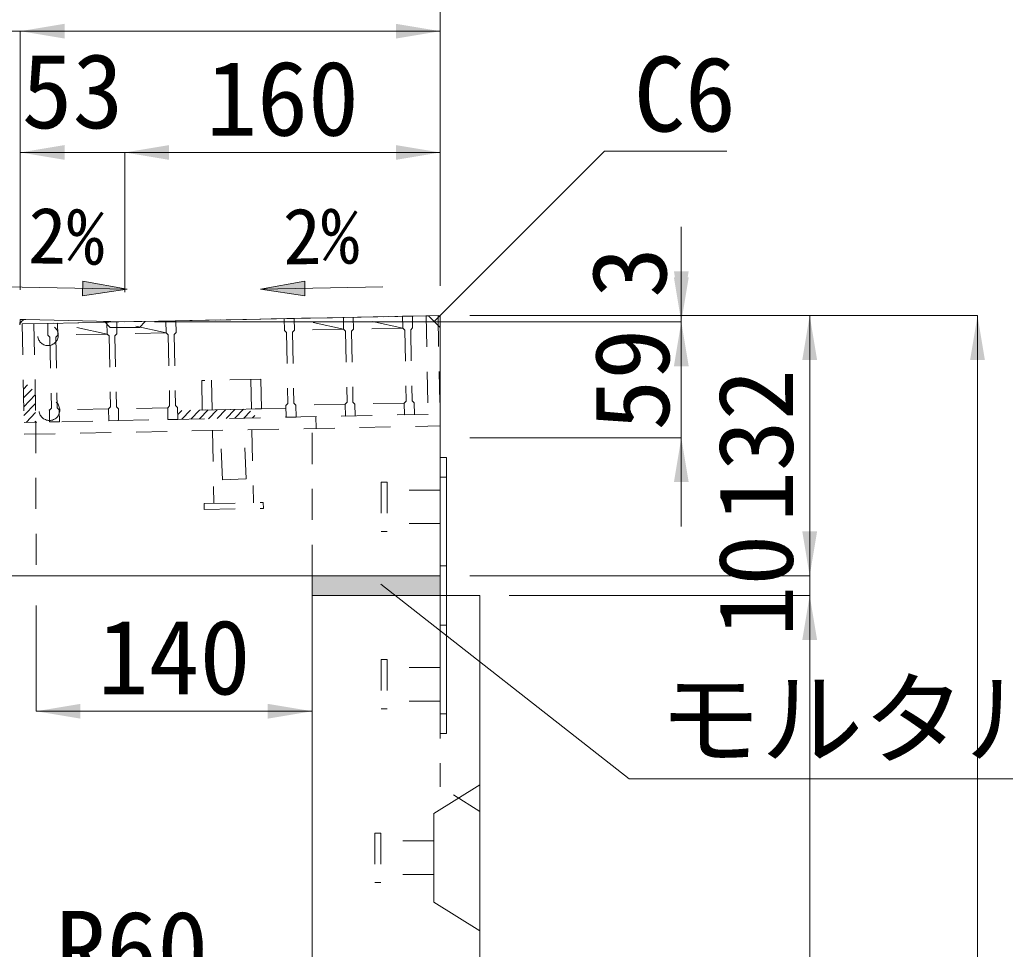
# Model space of a CAD drawing. Units: millimetres at full size; some dimension numbers follow another scale. Extents: x -3301 to 90699, y 107523 to 139162.
# Drawn here: x 14654 to 15153.9, y 119423.2 to 119894.7 of the extents above; entities that cross this region are included whole.
import ezdxf
from ezdxf.enums import TextEntityAlignment as Align

# ---------------------------------------------------------------- set-up
doc = ezdxf.new("R2010")
doc.units = ezdxf.units.MM
doc.header["$LTSCALE"] = 21
doc.header["$PDMODE"] = 32
doc.header["$PDSIZE"] = 10.5
doc.linetypes.add('USER1', pattern=[1.35, 0.75, -0.6])
for name, color, linetype, lineweight in [('0_2', 7, 'USER1', 9), ('寸法線', 7, 'Continuous', 9), ('引出線', 4, 'Continuous', 9), ('本体', 2, 'Continuous', 9), ('補助線', 8, 'Continuous', 13), ('ｲﾝｻｰﾄ', 3, 'USER1', 5), ('ｸﾞﾚｰﾁﾝｸﾞ', 7, 'USER1', 9)]:
    doc.layers.add(name, color=color, linetype=linetype, lineweight=lineweight)
doc.layers.add('ﾊｯﾁﾝｸﾞ', color=8, linetype='Continuous')
doc.styles.add('ＭＳ ゴシック', font='')
doc.styles.get('ＭＳ ゴシック').set_extended_font_data('MS Gothic')

# ---------------------------------------------------------------- blocks, each defined once
blk = doc.blocks.new('filled_arrow')
at = {"color": 0, "linetype": 'Continuous', "lineweight": -2}
blk.add_solid([(7.5, 1.25), (0, 0), (7.5, -1.25)], dxfattribs=at)

msp = doc.modelspace()

# ---------------------------------------------------------------- hatches: boundary and pattern name
at = {"layer": '引出線'}
for points in [[(14686.08, 119762.14), (14685.93, 119754.64), (14708.5, 119757.94)], [(14798.53, 119762.14), (14798.68, 119754.64), (14776.11, 119757.94)]]:
    msp.add_hatch(color=7, dxfattribs=at).paths.add_polyline_path(points)
at = {"layer": 'ｸﾞﾚｰﾁﾝｸﾞ'}
h = msp.add_hatch(dxfattribs=at)
h.set_pattern_fill('USER', color=256, style=0, pattern_type=2)
h.set_pattern_definition([(46.14576, (14131.14, 119362.86), (-2.28951, 2.19972), [75, -60])])
h.paths.add_polyline_path([(14655.2, 119740.4), (14661.2, 119740.52), (14662.2, 119690.53), (14656.2, 119690.41)])
h = msp.add_hatch(dxfattribs=at)
h.set_pattern_fill('USER', color=256, style=0, pattern_type=2)
h.set_pattern_definition([(46.14576, (14228.12, 119364.8), (-2.28951, 2.19972), [75, -60])])
h.paths.add_polyline_path([(14734.19, 119691.97), (14734.1, 119696.47), (14769.59, 119697.18), (14784.59, 119697.48), (14789.09, 119697.57), (14789.18, 119693.07), (14769.68, 119692.68)])
at = {"layer": 'ﾊｯﾁﾝｸﾞ'}
msp.add_hatch(color=256, dxfattribs=at).paths.add_polyline_path([(14802.31, 119612.64), (14802.31, 119602.64), (14867.31, 119602.64), (14867.31, 119612.64)])

# ---------------------------------------------------------------- linework, layer by layer
at = {"layer": '0_2'}
for p, q in [((14870.51, 119662.64), (14867.31, 119662.64)), ((14870.51, 119617.64), (14867.31, 119617.64)), ((14870.51, 119587.64), (14867.31, 119587.64)), ((14870.51, 119542.64), (14867.31, 119542.64))]:
    msp.add_line(p, q, dxfattribs=at)
at = {"layer": '0_2', "linetype": 'Continuous', "lineweight": 13}
msp.add_line((14802.31, 119602.64), (14802.31, 119612.64), dxfattribs=at)
at = {"layer": '0_2', "linetype": 'Continuous'}
msp.add_lwpolyline([(14867.31, 119532.64), (14867.31, 119672.64), (14870.51, 119672.64), (14870.51, 119532.64)], close=True, dxfattribs=at)
at = {"layer": '寸法線'}
for p, q in [((14867.31, 119759.64), (14867.31, 119970.73)), ((14602.31, 119888.85), (14699.32, 119888.85)), ((14654.32, 119757.64), (14654.32, 119888.85)), ((14654.32, 119888.85), (14867.31, 119888.85)), ((14654.32, 119757.64), (14654.32, 119888.85)), ((14867.31, 119759.64), (14867.31, 119888.85)), ((14654.32, 119827.34), (14752.3, 119827.34)), ((14654.32, 119757.64), (14654.32, 119827.34)), ((14707.3, 119756.44), (14707.3, 119827.34)), ((14707.3, 119827.34), (14867.31, 119827.34)), ((14707.3, 119756.44), (14707.3, 119827.34)), ((14867.31, 119759.64), (14867.31, 119827.34)), ((14989.54, 119696.44), (14989.54, 119789.64)), ((14989.54, 119637.64), (14989.54, 119786.44)), ((14882.31, 119744.64), (15054.67, 119744.64)), ((14882.31, 119744.64), (15139.77, 119744.64)), ((14882.31, 119744.64), (14989.54, 119744.64)), ((15054.67, 119744.64), (15054.67, 119612.64)), ((15139.77, 119744.64), (15139.77, 118952.64)), ((14722.3, 119741.44), (14989.54, 119741.44)), ((14722.3, 119741.44), (14989.54, 119741.44)), ((14882.31, 119682.64), (14989.54, 119682.64)), ((15054.67, 119557.64), (15054.67, 119657.64)), ((14882.31, 119612.64), (15054.67, 119612.64)), ((14882.31, 119612.64), (15054.67, 119612.64)), ((14902.31, 119602.64), (15054.67, 119602.64)), ((14902.31, 119602.64), (15054.67, 119602.64)), ((15054.67, 118952.64), (15054.67, 119602.64)), ((14662.31, 119597.64), (14662.31, 119543.95)), ((14802.31, 119597.64), (14802.31, 119543.95)), ((14662.31, 119543.95), (14802.31, 119543.95))]:
    msp.add_line(p, q, dxfattribs=at)
at = {"layer": '引出線', "color": 7}
for p, q in [((14646.4, 119759.18), (14708.5, 119757.94)), ((14838.22, 119759.18), (14776.11, 119757.94))]:
    msp.add_line(p, q, dxfattribs=at)
at = {"layer": '引出線'}
for points in [[(14864.31, 119741.72), (14950.55, 119827.96), (15012.66, 119827.96)], [(14837.22, 119608.32), (14963.15, 119509.64), (15178.97, 119509.64)]]:
    msp.add_lwpolyline(points, dxfattribs=at)
at = {"layer": '引出線', "color": 7, "lineweight": 13}
for points in [[(14686.08, 119762.14), (14685.93, 119754.64), (14708.5, 119757.94)], [(14798.53, 119762.14), (14798.68, 119754.64), (14776.11, 119757.94)]]:
    msp.add_lwpolyline(points, close=True, dxfattribs=at)
at = {"layer": '本体', "lineweight": 20}
for p, q in [((14657.05, 119742.58), (14707.3, 119741.44)), ((14707.3, 119741.44), (14861.31, 119744.52)), ((14867.31, 119738.64), (14861.31, 119744.52)), ((14867.31, 119738.64), (14867.31, 119612.64)), ((14867.31, 119612.64), (14437.31, 119612.64)), ((14802.31, 119602.64), (14802.31, 119389.35)), ((14887.31, 119602.64), (14802.31, 119602.64)), ((14887.31, 119602.64), (14887.31, 118952.64))]:
    msp.add_line(p, q, dxfattribs=at)
at = {"layer": '本体', "linetype": 'USER1'}
for p, q in [((14696.99, 119741.65), (14699.81, 119738.6)), ((14717.62, 119741.65), (14714.81, 119738.6)), ((14699.81, 119738.6), (14714.81, 119738.6)), ((14662.2, 119690.67), (14662.31, 119612.64)), ((14802.31, 119612.64), (14802.31, 119693.47)), ((14867.31, 119602.64), (14867.31, 119505.64)), ((14887.31, 119493.14), (14867.31, 119505.64))]:
    msp.add_line(p, q, dxfattribs=at)
at = {"layer": '本体'}
for p, q in [((14887.31, 119506.64), (14864.11, 119492.14)), ((14864.11, 119492.14), (14864.11, 119447.14)), ((14887.31, 119432.64), (14864.11, 119447.14))]:
    msp.add_line(p, q, dxfattribs=at)
at = {"layer": '本体', "lineweight": 20}
msp.add_arc((14656.99, 119739.58), 3, 88.7024, 173.3301, dxfattribs=at)
at = {"layer": '補助線', "lineweight": 20}
for p, q in [((14861.31, 119744.52), (14867.31, 119744.64)), ((14654.32, 119742.64), (14654.01, 119739.93)), ((14654.32, 119742.64), (14657.05, 119742.58))]:
    msp.add_line(p, q, dxfattribs=at)
at = {"layer": '補助線'}
msp.add_line((14867.31, 119738.64), (14867.31, 119744.64), dxfattribs=at)
at = {"layer": 'ｲﾝｻｰﾄ'}
for p, q in [((14840.31, 119660.14), (14837.31, 119660.14)), ((14837.31, 119660.14), (14837.31, 119635.14)), ((14840.31, 119660.14), (14840.31, 119635.14)), ((14867.31, 119656.14), (14840.31, 119656.14)), ((14867.31, 119656.14), (14867.31, 119639.14)), ((14840.31, 119635.14), (14837.31, 119635.14)), ((14867.31, 119639.14), (14840.31, 119639.14)), ((14837.3, 119570.14), (14837.3, 119545.14)), ((14840.31, 119570.14), (14837.3, 119570.14)), ((14840.31, 119570.14), (14840.31, 119545.14)), ((14867.31, 119566.14), (14840.31, 119566.14)), ((14840.31, 119545.14), (14837.3, 119545.14)), ((14867.31, 119549.14), (14840.31, 119549.14)), ((14834.1, 119482.14), (14834.1, 119457.14)), ((14837.1, 119482.14), (14834.1, 119482.14)), ((14837.1, 119482.14), (14837.1, 119457.14)), ((14864.11, 119478.14), (14837.1, 119478.14)), ((14864.11, 119461.14), (14837.1, 119461.14)), ((14837.1, 119457.14), (14834.1, 119457.14))]:
    msp.add_line(p, q, dxfattribs=at)
at = {"layer": 'ｸﾞﾚｰﾁﾝｸﾞ'}
for p, q in [((14655.2, 119740.4), (14866.16, 119744.62)), ((14866.16, 119744.62), (14867.28, 119688.63)), ((14655.2, 119740.4), (14656.32, 119684.41)), ((14661.2, 119740.52), (14662.2, 119690.53)), ((14668.2, 119740.66), (14853.16, 119744.36)), ((14673.2, 119740.76), (14668.2, 119740.66)), ((14673.2, 119740.76), (14668.2, 119740.66)), ((14673.2, 119740.76), (14668.2, 119740.66)), ((14668.32, 119734.66), (14668.2, 119740.66)), ((14668.2, 119740.66), (14668.32, 119734.66)), ((14668.2, 119740.66), (14668.32, 119734.66)), ((14668.2, 119740.66), (14668.32, 119734.66)), ((14668.2, 119740.66), (14668.32, 119734.66)), ((14668.2, 119740.66), (14668.32, 119734.66)), ((14668.2, 119740.66), (14668.32, 119734.66)), ((14698.32, 119735.26), (14673.2, 119740.76)), ((14673.2, 119740.76), (14673.32, 119734.76)), ((14673.2, 119740.76), (14673.32, 119734.76)), ((14673.2, 119740.76), (14673.32, 119734.76)), ((14703.19, 119741.36), (14698.2, 119741.26)), ((14703.19, 119741.36), (14698.2, 119741.26)), ((14703.19, 119741.36), (14698.2, 119741.26)), ((14698.2, 119741.26), (14698.32, 119735.26)), ((14698.2, 119741.26), (14698.32, 119735.26)), ((14698.2, 119741.26), (14698.32, 119735.26)), ((14728.31, 119735.86), (14703.19, 119741.36)), ((14703.19, 119741.36), (14703.31, 119735.36)), ((14703.19, 119741.36), (14703.31, 119735.36)), ((14703.19, 119741.36), (14703.31, 119735.36)), ((14733.19, 119741.96), (14728.19, 119741.86)), ((14733.19, 119741.96), (14728.19, 119741.86)), ((14733.19, 119741.96), (14728.19, 119741.86)), ((14728.19, 119741.86), (14728.31, 119735.86)), ((14728.19, 119741.86), (14728.31, 119735.86)), ((14728.19, 119741.86), (14728.31, 119735.86)), ((14733.19, 119741.96), (14733.31, 119735.96)), ((14733.19, 119741.96), (14733.31, 119735.96)), ((14733.19, 119741.96), (14733.31, 119735.96)), ((14788.18, 119743.06), (14788.3, 119737.06)), ((14788.18, 119743.06), (14788.3, 119737.06)), ((14788.18, 119743.06), (14788.3, 119737.06)), ((14793.18, 119743.16), (14793.3, 119737.16)), ((14793.18, 119743.16), (14793.3, 119737.16)), ((14793.18, 119743.16), (14793.3, 119737.16)), ((14818.29, 119737.66), (14793.18, 119743.16)), ((14818.17, 119743.66), (14818.29, 119737.66)), ((14818.17, 119743.66), (14818.29, 119737.66)), ((14818.17, 119743.66), (14818.29, 119737.66)), ((14823.17, 119743.76), (14823.29, 119737.76)), ((14823.17, 119743.76), (14823.29, 119737.76)), ((14823.17, 119743.76), (14823.29, 119737.76)), ((14848.29, 119738.26), (14823.17, 119743.76)), ((14853.16, 119744.36), (14848.17, 119744.26)), ((14853.16, 119744.36), (14848.17, 119744.26)), ((14853.16, 119744.36), (14848.17, 119744.26)), ((14848.17, 119744.26), (14848.29, 119738.26)), ((14848.17, 119744.26), (14848.29, 119738.26)), ((14848.17, 119744.26), (14848.29, 119738.26)), ((14853.16, 119744.36), (14853.28, 119738.36)), ((14853.16, 119744.36), (14853.28, 119738.36)), ((14853.16, 119744.36), (14853.28, 119738.36)), ((14860.16, 119744.5), (14861.16, 119694.51)), ((14668.32, 119734.66), (14669.34, 119733.68)), ((14668.32, 119734.66), (14669.34, 119733.68)), ((14668.32, 119734.66), (14669.34, 119733.68)), ((14673.32, 119734.76), (14672.34, 119733.74)), ((14673.32, 119734.76), (14672.34, 119733.74)), ((14673.32, 119734.76), (14672.34, 119733.74)), ((14698.32, 119735.26), (14673.32, 119734.76)), ((14698.32, 119735.26), (14699.34, 119734.28)), ((14698.32, 119735.26), (14699.34, 119734.28)), ((14698.32, 119735.26), (14699.34, 119734.28)), ((14703.31, 119735.36), (14702.33, 119734.34)), ((14703.31, 119735.36), (14702.33, 119734.34)), ((14703.31, 119735.36), (14702.33, 119734.34)), ((14728.31, 119735.86), (14703.31, 119735.36)), ((14728.31, 119735.86), (14729.33, 119734.88)), ((14728.31, 119735.86), (14729.33, 119734.88)), ((14728.31, 119735.86), (14729.33, 119734.88)), ((14729.33, 119734.88), (14730.05, 119698.89)), ((14729.33, 119734.88), (14730.05, 119698.89)), ((14729.33, 119734.88), (14730.05, 119698.89)), ((14733.31, 119735.96), (14732.33, 119734.94)), ((14733.31, 119735.96), (14732.33, 119734.94)), ((14733.31, 119735.96), (14732.33, 119734.94)), ((14732.33, 119734.94), (14733.05, 119698.95)), ((14732.33, 119734.94), (14733.05, 119698.95)), ((14732.33, 119734.94), (14733.05, 119698.95)), ((14788.3, 119737.06), (14789.32, 119736.08)), ((14788.3, 119737.06), (14789.32, 119736.08)), ((14788.3, 119737.06), (14789.32, 119736.08)), ((14789.32, 119736.08), (14790.04, 119700.09)), ((14789.32, 119736.08), (14790.04, 119700.09)), ((14789.32, 119736.08), (14790.04, 119700.09)), ((14793.3, 119737.16), (14792.32, 119736.14)), ((14793.3, 119737.16), (14792.32, 119736.14)), ((14793.3, 119737.16), (14792.32, 119736.14)), ((14792.32, 119736.14), (14793.04, 119700.15)), ((14792.32, 119736.14), (14793.04, 119700.15)), ((14792.32, 119736.14), (14793.04, 119700.15)), ((14818.29, 119737.66), (14793.3, 119737.16)), ((14818.29, 119737.66), (14819.31, 119736.68)), ((14818.29, 119737.66), (14819.31, 119736.68)), ((14818.29, 119737.66), (14819.31, 119736.68)), ((14819.31, 119736.68), (14820.03, 119700.69)), ((14819.31, 119736.68), (14820.03, 119700.69)), ((14819.31, 119736.68), (14820.03, 119700.69)), ((14823.29, 119737.76), (14822.31, 119736.74)), ((14823.29, 119737.76), (14822.31, 119736.74)), ((14823.29, 119737.76), (14822.31, 119736.74)), ((14822.31, 119736.74), (14823.03, 119700.75)), ((14822.31, 119736.74), (14823.03, 119700.75)), ((14822.31, 119736.74), (14823.03, 119700.75)), ((14848.29, 119738.26), (14823.29, 119737.76)), ((14848.29, 119738.26), (14849.31, 119737.28)), ((14848.29, 119738.26), (14849.31, 119737.28)), ((14848.29, 119738.26), (14849.31, 119737.28)), ((14849.31, 119737.28), (14850.03, 119701.29)), ((14849.31, 119737.28), (14850.03, 119701.29)), ((14849.31, 119737.28), (14850.03, 119701.29)), ((14853.28, 119738.36), (14852.3, 119737.34)), ((14853.28, 119738.36), (14852.3, 119737.34)), ((14853.28, 119738.36), (14852.3, 119737.34)), ((14852.3, 119737.34), (14853.02, 119701.35)), ((14852.3, 119737.34), (14853.02, 119701.35)), ((14852.3, 119737.34), (14853.02, 119701.35)), ((14669.34, 119733.68), (14670.06, 119697.69)), ((14669.34, 119733.68), (14670.06, 119697.69)), ((14669.34, 119733.68), (14670.06, 119697.69)), ((14672.34, 119733.74), (14673.06, 119697.75)), ((14672.34, 119733.74), (14673.06, 119697.75)), ((14672.34, 119733.74), (14673.06, 119697.75)), ((14699.34, 119734.28), (14700.06, 119698.29)), ((14699.34, 119734.28), (14700.06, 119698.29)), ((14699.34, 119734.28), (14700.06, 119698.29)), ((14702.33, 119734.34), (14703.05, 119698.35)), ((14702.33, 119734.34), (14703.05, 119698.35)), ((14702.33, 119734.34), (14703.05, 119698.35)), ((14776.29, 119712.31), (14746.3, 119711.72)), ((14746.3, 119711.72), (14746.6, 119696.72)), ((14751.3, 119711.82), (14751.59, 119696.82)), ((14771.29, 119712.21), (14771.59, 119697.22)), ((14776.29, 119712.31), (14776.59, 119697.32)), ((14789.06, 119699.07), (14790.04, 119700.09)), ((14789.06, 119699.07), (14790.04, 119700.09)), ((14789.06, 119699.07), (14790.04, 119700.09)), ((14794.06, 119699.17), (14793.04, 119700.15)), ((14794.06, 119699.17), (14793.04, 119700.15)), ((14794.06, 119699.17), (14793.04, 119700.15)), ((14819.05, 119699.67), (14794.06, 119699.17)), ((14819.05, 119699.67), (14820.03, 119700.69)), ((14819.05, 119699.67), (14820.03, 119700.69)), ((14819.05, 119699.67), (14820.03, 119700.69)), ((14819.17, 119693.67), (14819.05, 119699.67)), ((14819.17, 119693.67), (14819.05, 119699.67)), ((14819.17, 119693.67), (14819.05, 119699.67)), ((14824.05, 119699.77), (14823.03, 119700.75)), ((14824.05, 119699.77), (14823.03, 119700.75)), ((14824.05, 119699.77), (14823.03, 119700.75)), ((14849.05, 119700.27), (14824.05, 119699.77)), ((14824.17, 119693.77), (14824.05, 119699.77)), ((14824.17, 119693.77), (14824.05, 119699.77)), ((14824.17, 119693.77), (14824.05, 119699.77)), ((14849.05, 119700.27), (14850.03, 119701.29)), ((14849.05, 119700.27), (14850.03, 119701.29)), ((14849.05, 119700.27), (14850.03, 119701.29)), ((14849.17, 119694.27), (14849.05, 119700.27)), ((14849.17, 119694.27), (14849.05, 119700.27)), ((14849.17, 119694.27), (14849.05, 119700.27)), ((14854.04, 119700.37), (14853.02, 119701.35)), ((14854.04, 119700.37), (14853.02, 119701.35)), ((14854.04, 119700.37), (14853.02, 119701.35)), ((14854.16, 119694.37), (14854.04, 119700.37)), ((14854.16, 119694.37), (14854.04, 119700.37)), ((14854.16, 119694.37), (14854.04, 119700.37)), ((14669.08, 119696.67), (14670.06, 119697.69)), ((14669.08, 119696.67), (14670.06, 119697.69)), ((14669.08, 119696.67), (14670.06, 119697.69)), ((14669.2, 119690.67), (14669.08, 119696.67)), ((14669.2, 119690.67), (14669.08, 119696.67)), ((14669.2, 119690.67), (14669.08, 119696.67)), ((14669.2, 119690.67), (14669.08, 119696.67)), ((14669.2, 119690.67), (14669.08, 119696.67)), ((14669.2, 119690.67), (14669.08, 119696.67)), ((14674.08, 119696.77), (14673.06, 119697.75)), ((14674.08, 119696.77), (14673.06, 119697.75)), ((14674.08, 119696.77), (14673.06, 119697.75)), ((14699.08, 119697.27), (14674.08, 119696.77)), ((14674.2, 119690.77), (14674.08, 119696.77)), ((14674.2, 119690.77), (14674.08, 119696.77)), ((14674.2, 119690.77), (14674.08, 119696.77)), ((14699.08, 119697.27), (14700.06, 119698.29)), ((14699.08, 119697.27), (14700.06, 119698.29)), ((14699.08, 119697.27), (14700.06, 119698.29)), ((14699.2, 119691.27), (14699.08, 119697.27)), ((14699.2, 119691.27), (14699.08, 119697.27)), ((14699.2, 119691.27), (14699.08, 119697.27)), ((14704.07, 119697.37), (14703.05, 119698.35)), ((14704.07, 119697.37), (14703.05, 119698.35)), ((14704.07, 119697.37), (14703.05, 119698.35)), ((14729.07, 119697.87), (14704.07, 119697.37)), ((14704.19, 119691.37), (14704.07, 119697.37)), ((14704.19, 119691.37), (14704.07, 119697.37)), ((14704.19, 119691.37), (14704.07, 119697.37)), ((14729.07, 119697.87), (14730.05, 119698.89)), ((14729.07, 119697.87), (14730.05, 119698.89)), ((14729.07, 119697.87), (14730.05, 119698.89)), ((14729.19, 119691.87), (14729.07, 119697.87)), ((14729.19, 119691.87), (14729.07, 119697.87)), ((14729.19, 119691.87), (14729.07, 119697.87)), ((14734.07, 119697.97), (14733.05, 119698.95)), ((14734.07, 119697.97), (14733.05, 119698.95)), ((14734.07, 119697.97), (14733.05, 119698.95)), ((14734.19, 119691.97), (14734.07, 119697.97)), ((14734.19, 119691.97), (14734.07, 119697.97)), ((14734.19, 119691.97), (14734.07, 119697.97)), ((14789.09, 119697.57), (14734.1, 119696.47)), ((14776.59, 119697.32), (14746.6, 119696.72)), ((14789.18, 119693.07), (14789.06, 119699.07)), ((14789.18, 119693.07), (14789.06, 119699.07)), ((14789.18, 119693.07), (14789.06, 119699.07)), ((14794.18, 119693.17), (14794.06, 119699.17)), ((14794.18, 119693.17), (14794.06, 119699.17)), ((14794.18, 119693.17), (14794.06, 119699.17)), ((14861.16, 119694.51), (14656.2, 119690.41)), ((14674.2, 119690.77), (14669.2, 119690.67)), ((14674.2, 119690.77), (14669.2, 119690.67)), ((14674.2, 119690.77), (14669.2, 119690.67)), ((14704.19, 119691.37), (14699.2, 119691.27)), ((14704.19, 119691.37), (14699.2, 119691.27)), ((14704.19, 119691.37), (14699.2, 119691.27)), ((14734.19, 119691.97), (14729.19, 119691.87)), ((14734.19, 119691.97), (14729.19, 119691.87)), ((14734.19, 119691.97), (14729.19, 119691.87)), ((14794.18, 119693.17), (14789.18, 119693.07)), ((14794.18, 119693.17), (14789.18, 119693.07)), ((14794.18, 119693.17), (14789.18, 119693.07)), ((14804.17, 119693.37), (14804.29, 119687.37)), ((14824.17, 119693.77), (14819.17, 119693.67)), ((14824.17, 119693.77), (14819.17, 119693.67)), ((14824.17, 119693.77), (14819.17, 119693.67)), ((14854.16, 119694.37), (14849.17, 119694.27)), ((14854.16, 119694.37), (14849.17, 119694.27)), ((14854.16, 119694.37), (14849.17, 119694.27)), ((14867.28, 119688.63), (14867.18, 119693.63)), ((14656.32, 119684.41), (14867.28, 119688.63)), ((14751.8, 119686.32), (14752.54, 119649.33)), ((14756.81, 119661.3), (14755.81, 119686.28)), ((14768.8, 119661.78), (14767.8, 119686.76)), ((14771.8, 119686.72), (14772.54, 119649.73)), ((14768.8, 119661.78), (14756.81, 119661.3)), ((14747.55, 119649.23), (14777.54, 119649.83)), ((14777.6, 119646.83), (14777.54, 119649.83)), ((14747.61, 119646.23), (14747.55, 119649.23)), ((14747.61, 119646.23), (14777.6, 119646.83))]:
    msp.add_line(p, q, dxfattribs=at)
for p in [(14668.32, 119734.66), (14669.08, 119696.67)]:
    msp.add_point(p, dxfattribs=at)

# ---------------------------------------------------------------- block references
at = {"layer": '寸法線', "xscale": 3, "yscale": 3}
for p in [(14654.32, 119888.85), (14654.32, 119888.85), (14654.32, 119827.34), (14707.3, 119827.34), (14707.3, 119827.34), (14662.31, 119543.95)]:
    msp.add_blockref('filled_arrow', p, dxfattribs=at)
for p, rotation in [((14867.31, 119888.85), 180), ((14867.31, 119827.34), 180), ((14989.54, 119744.64), 90), ((14989.54, 119741.44), 90), ((15054.67, 119744.64), 270), ((15139.77, 119744.64), 270), ((14989.54, 119741.44), 270), ((14989.54, 119682.64), 270), ((15054.67, 119612.64), 90), ((15054.67, 119612.64), 90), ((15054.67, 119602.64), 270), ((15054.67, 119602.64), 270), ((14802.31, 119543.95), 180)]:
    msp.add_blockref('filled_arrow', p, dxfattribs=dict(at, rotation=rotation))
at = {"layer": '引出線', "xscale": 0.075, "yscale": 0.075}
for p, rotation in [((14864.31, 119741.72), 45), ((14837.22, 119608.32), 321.9)]:
    msp.add_blockref('filled_arrow', p, dxfattribs=dict(at, rotation=rotation))

# ---------------------------------------------------------------- texts
at = {"layer": '寸法線', "style": 'ＭＳ ゴシック'}
for s, p in [('53', (14680.81, 119858.59)), ('160', (14787.31, 119854.84)), ('140', (14732.31, 119571.45))]:
    msp.add_text(s, height=37.98, dxfattribs=at).set_placement(p, align=Align.MIDDLE_CENTER)
for s, height, rotation, p in [('2%', 28.48, 359, (14677.73, 119785.06)), ('2%', 28.48, 1, (14806.89, 119785.06)), ('3', 37.98, 90, (14963, 119766.52)), ('59', 37.98, 90, (14964.42, 119712.11)), ('132', 37.98, 90, (15027.17, 119678.64)), ('10', 37.98, 90, (15027.17, 119607.64))]:
    msp.add_text(s, height=height, rotation=rotation, dxfattribs=at).set_placement(p, align=Align.MIDDLE_CENTER)
at = {"layer": '引出線', "style": 'ＭＳ ゴシック'}
for s, p in [('C6', (14965.55, 119875.96)), ('モルタル', (14978.15, 119559.06))]:
    msp.add_text(s, height=37.98, dxfattribs=at).set_placement(p, align=Align.TOP_LEFT)
msp.add_text('R60', height=37.98, dxfattribs=at).set_placement((14749.63, 119442.7), align=Align.TOP_RIGHT)

doc.saveas('drawing.dxf')
